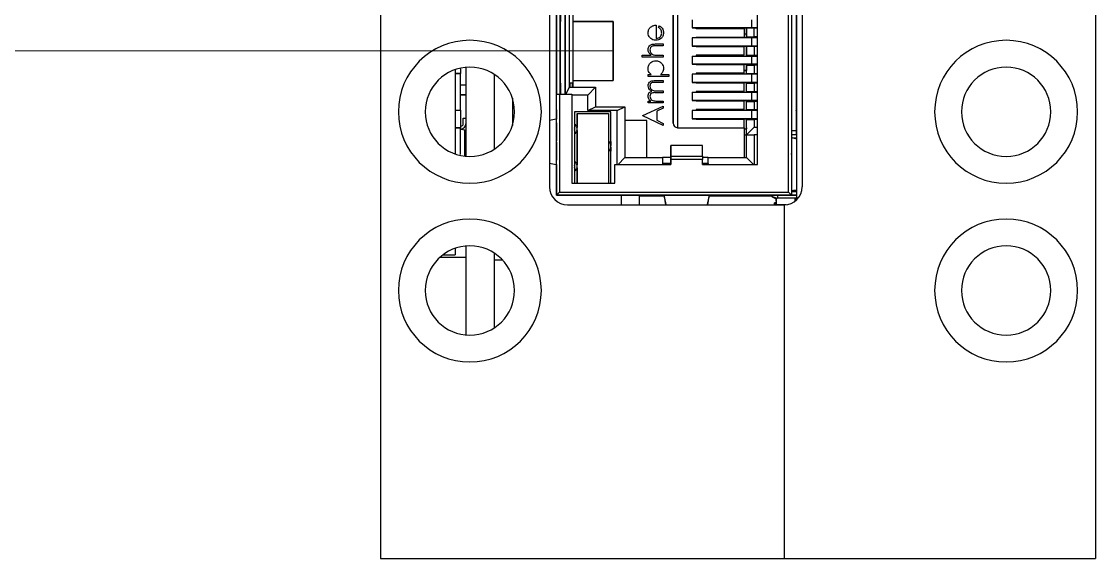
# Model space of a CAD drawing. Header units: millimetres. Extents: x 30 to 188, y 44 to 252.
# Drawn here: x 127.5 to 187.6, y 116.5 to 146.5 of the extents above; entities that cross this region are included whole.
import ezdxf

# ---------------------------------------------------------------- set-up
doc = ezdxf.new("R2010")
doc.units = ezdxf.units.MM

msp = doc.modelspace()

# ---------------------------------------------------------------- linework, layer by layer
at = {"color": 7, "linetype": 'Continuous', "lineweight": 25}
for p, q in [((147.596, 236.456), (147.596, 116.456)), ((187.596, 236.456), (187.596, 116.456)), ((170.414, 136.96), (170.414, 184.509)), ((170.592, 184.687), (170.592, 136.783)), ((170.886, 136.535), (170.886, 184.873)), ((157.056, 184.156), (157.056, 137.251)), ((171.188, 184.156), (171.188, 137.251)), ((168.687, 138.51), (168.687, 151.464)), ((157.434, 141.05), (157.434, 151.134)), ((164.216, 149.152), (164.216, 140.567)), ((170.846, 149.303), (170.846, 140.415)), ((163.962, 140.821), (163.962, 148.898)), ((163.962, 148.898), (163.962, 140.821)), ((157.434, 147.536), (157.434, 142.438)), ((157.638, 147.536), (157.638, 142.438)), ((157.663, 142.438), (157.663, 147.536)), ((157.663, 147.536), (157.663, 146.511)), ((157.917, 147.536), (157.917, 142.438)), ((157.942, 142.438), (157.942, 147.324)), ((158.146, 146.892), (158.146, 142.828)), ((158.374, 142.828), (158.374, 146.892)), ((165.023, 146.61), (165.023, 146.153)), ((168.378, 146.153), (168.378, 146.61)), ((168.687, 146.129), (168.687, 146.662)), ((157.663, 143.209), (157.663, 146.511)), ((157.663, 146.511), (157.663, 146.511)), ((160.609, 146.511), (158.374, 146.511)), ((158.374, 146.511), (160.609, 146.511)), ((160.609, 146.511), (160.609, 146.511)), ((160.609, 143.209), (160.609, 146.511)), ((160.609, 146.511), (160.609, 143.209)), ((162.607, 146.071), (162.607, 146.071)), ((163.019, 146.307), (163.019, 145.559)), ((163.151, 146.171), (163.199, 146.263)), ((165.023, 146.153), (165.258, 146.153)), ((165.023, 146.153), (168.378, 146.153)), ((168.687, 146.153), (165.081, 146.153)), ((165.258, 146.104), (165.258, 146.153)), ((167.95, 146.104), (165.258, 146.104)), ((166.397, 146.104), (166.397, 146.153)), ((167.775, 146.104), (167.775, 146.153)), ((167.95, 146.104), (167.95, 145.622)), ((168.077, 146.153), (168.077, 146.103)), ((168.077, 146.103), (168.077, 146.153)), ((168.077, 146.129), (168.077, 146.153)), ((168.077, 145.592), (168.077, 146.153)), ((168.077, 146.129), (168.077, 145.646)), ((168.509, 146.129), (168.077, 146.129)), ((168.077, 146.129), (168.077, 146.129)), ((168.077, 146.103), (168.077, 146.103)), ((168.378, 146.153), (168.687, 146.153)), ((168.509, 145.646), (168.509, 146.129)), ((168.687, 146.129), (168.509, 146.129)), ((168.687, 145.646), (168.687, 146.129)), ((170.846, 146.153), (170.886, 146.153)), ((170.846, 146.153), (170.886, 146.153)), ((165.023, 145.592), (165.023, 145.132)), ((168.378, 145.592), (165.023, 145.592)), ((165.258, 145.622), (167.95, 145.622)), ((165.258, 145.592), (165.258, 145.622)), ((167.95, 145.622), (165.258, 145.622)), ((166.397, 145.592), (166.397, 145.622)), ((167.673, 145.622), (167.673, 145.592)), ((167.814, 145.622), (167.814, 145.592)), ((168.077, 145.8), (167.95, 145.8)), ((167.95, 145.622), (167.95, 145.622)), ((168.077, 145.8), (168.077, 145.592)), ((168.077, 145.646), (168.664, 145.646)), ((168.077, 145.646), (168.077, 145.646)), ((168.077, 145.646), (168.509, 145.646)), ((168.077, 145.592), (168.077, 145.646)), ((168.378, 145.132), (168.378, 145.592)), ((168.691, 145.592), (168.378, 145.592)), ((168.687, 145.646), (168.509, 145.646)), ((168.664, 145.646), (168.687, 145.646)), ((168.687, 145.113), (168.687, 145.646)), ((170.846, 145.592), (170.886, 145.592)), ((162.597, 145.081), (162.597, 145.081)), ((162.988, 145.251), (163.415, 145.251)), ((163.415, 145.149), (163.022, 145.149)), ((163.415, 145.251), (163.415, 145.149)), ((165.023, 145.132), (165.258, 145.132)), ((165.023, 145.132), (168.378, 145.132)), ((168.687, 145.132), (165.081, 145.132)), ((165.258, 145.088), (165.258, 145.132)), ((167.95, 145.088), (165.258, 145.088)), ((166.397, 145.088), (166.397, 145.132)), ((167.673, 145.132), (167.673, 145.088)), ((167.814, 145.132), (167.814, 145.088)), ((167.95, 144.631), (167.95, 145.088)), ((168.077, 145.132), (168.077, 144.578)), ((168.077, 145.113), (168.077, 145.132)), ((168.077, 144.578), (168.077, 145.132)), ((168.077, 144.605), (168.077, 145.113)), ((168.509, 145.113), (168.077, 145.113)), ((168.077, 145.113), (168.077, 145.113)), ((168.378, 145.132), (168.687, 145.132)), ((168.509, 145.113), (168.509, 144.605)), ((168.687, 145.113), (168.509, 145.113)), ((168.687, 144.605), (168.687, 145.113)), ((170.846, 145.132), (170.886, 145.132)), ((170.846, 145.132), (170.886, 145.132)), ((170.886, 144.961), (170.846, 144.961)), ((162.243, 144.519), (162.243, 144.621)), ((162.243, 144.621), (162.738, 144.621)), ((163.415, 144.519), (162.243, 144.519)), ((163.113, 144.621), (163.415, 144.621)), ((163.415, 144.621), (163.415, 144.519)), ((165.023, 144.578), (165.023, 144.121)), ((165.023, 144.578), (168.378, 144.578)), ((167.95, 144.631), (165.258, 144.631)), ((165.258, 144.631), (165.258, 144.578)), ((165.258, 144.631), (167.95, 144.631)), ((166.397, 144.578), (166.397, 144.631)), ((167.673, 144.631), (167.673, 144.578)), ((167.814, 144.631), (167.814, 144.578)), ((167.95, 144.631), (167.95, 144.631)), ((168.509, 144.605), (168.077, 144.605)), ((168.585, 144.605), (168.077, 144.605)), ((168.077, 144.605), (168.077, 144.605)), ((168.077, 144.605), (168.664, 144.605)), ((168.077, 144.605), (168.077, 144.605)), ((168.077, 144.605), (168.077, 144.578)), ((168.077, 144.578), (168.077, 144.605)), ((168.077, 144.605), (168.077, 144.578)), ((168.378, 144.121), (168.378, 144.578)), ((168.378, 144.578), (168.691, 144.578)), ((168.687, 144.605), (168.509, 144.605)), ((168.585, 144.605), (168.687, 144.605)), ((168.664, 144.605), (168.687, 144.605)), ((168.687, 144.071), (168.687, 144.605)), ((170.846, 144.578), (170.886, 144.578)), ((151.776, 143.818), (151.776, 139.094)), ((152.076, 143.606), (151.776, 143.606)), ((151.776, 143.606), (152.076, 143.606)), ((152.076, 143.867), (152.076, 143.606)), ((152.076, 141.556), (152.076, 143.606)), ((152.376, 143.946), (152.376, 138.966)), ((162.608, 144.067), (162.608, 144.067)), ((165.023, 144.121), (165.258, 144.121)), ((165.023, 144.121), (168.378, 144.121)), ((168.687, 144.121), (165.081, 144.121)), ((165.258, 144.121), (165.258, 144.098)), ((165.258, 144.098), (167.95, 144.098)), ((167.95, 143.615), (165.258, 143.615)), ((165.258, 143.615), (165.258, 143.56)), ((165.258, 143.615), (167.95, 143.615)), ((166.397, 144.098), (166.397, 144.121)), ((166.397, 143.56), (166.397, 143.615)), ((167.673, 144.121), (167.673, 144.098)), ((167.775, 143.56), (167.775, 143.615)), ((167.814, 144.121), (167.814, 144.098)), ((167.95, 143.615), (167.95, 144.098)), ((167.95, 143.768), (168.077, 143.768)), ((168.077, 143.768), (167.95, 143.768)), ((167.95, 143.615), (167.95, 143.615)), ((168.077, 144.121), (168.077, 144.071)), ((168.077, 144.071), (168.077, 144.121)), ((168.077, 144.121), (168.077, 143.768)), ((168.077, 144.121), (168.077, 144.071)), ((168.077, 143.56), (168.077, 144.121)), ((168.077, 143.589), (168.077, 144.071)), ((168.077, 144.071), (168.509, 144.071)), ((168.077, 144.071), (168.077, 144.071)), ((168.077, 144.071), (168.077, 144.071)), ((168.077, 143.768), (168.077, 143.768)), ((168.378, 144.121), (168.687, 144.121)), ((168.509, 144.071), (168.509, 143.589)), ((168.687, 144.071), (168.509, 144.071)), ((168.687, 143.589), (168.687, 144.071)), ((170.846, 144.121), (170.886, 144.121)), ((170.846, 144.121), (170.886, 144.121)), ((153.976, 139.371), (153.976, 143.54)), ((157.663, 142.438), (157.663, 143.209)), ((157.663, 143.209), (157.663, 143.209)), ((157.663, 142.438), (157.663, 143.056)), ((157.663, 143.056), (157.663, 143.056)), ((157.663, 143.056), (157.663, 142.438)), ((158.338, 143.056), (158.196, 143.056)), ((158.196, 143.056), (158.196, 142.828)), ((158.338, 143.056), (158.196, 143.056)), ((158.338, 142.828), (158.338, 143.056)), ((158.374, 143.209), (160.609, 143.209)), ((162.58, 143.434), (162.58, 143.537)), ((162.58, 143.537), (162.734, 143.537)), ((163.723, 143.434), (162.58, 143.434)), ((163.415, 143.097), (162.962, 143.097)), ((162.963, 143.2), (163.415, 143.2)), ((163.264, 143.537), (163.723, 143.537)), ((163.415, 143.2), (163.415, 143.097)), ((163.723, 143.537), (163.723, 143.434)), ((165.023, 143.56), (165.023, 143.1)), ((168.378, 143.56), (165.023, 143.56)), ((165.023, 143.1), (165.258, 143.1)), ((165.023, 143.1), (168.378, 143.1)), ((168.687, 143.1), (165.081, 143.1)), ((165.258, 143.1), (165.258, 143.082)), ((165.258, 143.082), (167.95, 143.082)), ((166.397, 143.082), (166.397, 143.1)), ((167.775, 143.082), (167.775, 143.1)), ((167.95, 142.599), (167.95, 143.082)), ((168.077, 143.589), (168.664, 143.589)), ((168.077, 143.589), (168.077, 143.589)), ((168.509, 143.589), (168.077, 143.589)), ((168.077, 143.589), (168.077, 143.56)), ((168.077, 143.1), (168.077, 143.055)), ((168.077, 142.546), (168.077, 143.1)), ((168.077, 142.573), (168.077, 143.055)), ((168.077, 143.055), (168.509, 143.055)), ((168.077, 143.055), (168.077, 143.055)), ((168.378, 143.1), (168.378, 143.56)), ((168.691, 143.56), (168.378, 143.56)), ((168.378, 143.1), (168.687, 143.1)), ((168.687, 143.589), (168.509, 143.589)), ((168.509, 143.055), (168.509, 142.573)), ((168.687, 143.055), (168.509, 143.055)), ((168.664, 143.589), (168.687, 143.589)), ((168.687, 143.055), (168.687, 143.589)), ((168.687, 142.573), (168.687, 143.055)), ((170.886, 143.581), (170.846, 143.581)), ((170.846, 143.56), (170.886, 143.56)), ((170.846, 143.1), (170.886, 143.1)), ((170.846, 143.1), (170.886, 143.1)), ((152.376, 142.956), (152.096, 142.956)), ((152.096, 142.406), (152.376, 142.406)), ((152.326, 142.406), (152.096, 142.406)), ((152.376, 142.406), (152.326, 142.406)), ((157.434, 136.783), (157.434, 142.438)), ((157.434, 142.438), (157.612, 142.438)), ((157.612, 142.438), (157.612, 136.96)), ((157.612, 142.438), (158.298, 142.438)), ((158.146, 142.828), (157.962, 142.438)), ((158.146, 142.828), (159.619, 142.828)), ((158.298, 142.438), (158.298, 137.468)), ((159.187, 142.396), (158.298, 142.396)), ((159.619, 142.828), (159.187, 142.396)), ((159.187, 141.532), (159.187, 142.396)), ((159.619, 142.828), (159.619, 141.736)), ((163.415, 142.526), (162.99, 142.526)), ((163.09, 142.628), (163.415, 142.628)), ((163.415, 142.628), (163.415, 142.526)), ((165.023, 142.546), (165.023, 142.089)), ((165.023, 142.546), (168.378, 142.546)), ((167.95, 142.599), (165.258, 142.599)), ((165.258, 142.599), (165.258, 142.546)), ((165.258, 142.599), (167.95, 142.599)), ((166.397, 142.546), (166.397, 142.599)), ((167.775, 142.546), (167.775, 142.599)), ((167.95, 142.599), (167.95, 142.599)), ((168.509, 142.573), (168.077, 142.573)), ((168.585, 142.573), (168.077, 142.573)), ((168.077, 142.573), (168.077, 142.573)), ((168.077, 142.573), (168.664, 142.573)), ((168.077, 142.573), (168.077, 142.573)), ((168.077, 142.573), (168.077, 142.546)), ((168.077, 142.546), (168.077, 142.573)), ((168.077, 142.573), (168.077, 142.546)), ((168.378, 142.089), (168.378, 142.546)), ((168.378, 142.546), (168.691, 142.546)), ((168.687, 142.573), (168.509, 142.573)), ((168.585, 142.573), (168.687, 142.573)), ((168.664, 142.573), (168.687, 142.573)), ((168.687, 142.039), (168.687, 142.573)), ((170.846, 142.906), (170.886, 142.906)), ((170.846, 142.906), (170.886, 142.906)), ((170.846, 142.781), (170.886, 142.781)), ((170.846, 142.606), (170.886, 142.606)), ((170.846, 142.546), (170.886, 142.546)), ((162.58, 141.954), (162.58, 142.057)), ((162.58, 142.057), (162.725, 142.057)), ((163.415, 141.954), (162.58, 141.954)), ((163.064, 142.057), (163.415, 142.057)), ((163.415, 142.057), (163.415, 141.954)), ((165.023, 142.089), (165.258, 142.089)), ((165.023, 142.089), (168.378, 142.089)), ((168.687, 142.089), (165.081, 142.089)), ((165.258, 142.089), (165.258, 142.066)), ((165.258, 142.066), (167.95, 142.066)), ((166.397, 142.066), (166.397, 142.089)), ((167.775, 142.066), (167.775, 142.089)), ((167.95, 141.583), (167.95, 142.066)), ((168.077, 142.089), (168.077, 142.039)), ((168.077, 142.039), (168.077, 142.089)), ((168.077, 142.089), (168.077, 142.039)), ((168.077, 141.528), (168.077, 142.089)), ((168.077, 141.557), (168.077, 142.039)), ((168.077, 142.039), (168.509, 142.039)), ((168.077, 142.039), (168.077, 142.039)), ((168.077, 142.039), (168.077, 142.039)), ((168.378, 142.089), (168.687, 142.089)), ((168.509, 142.039), (168.509, 141.557)), ((168.687, 142.039), (168.509, 142.039)), ((168.687, 141.557), (168.687, 142.039)), ((170.846, 142.089), (170.886, 142.089)), ((170.846, 142.089), (170.886, 142.089)), ((151.776, 141.556), (152.076, 141.556)), ((152.076, 141.556), (152.076, 140.556)), ((157.434, 141.05), (157.434, 141.558)), ((157.434, 141.558), (157.434, 141.05)), ((160.482, 141.456), (158.45, 141.456)), ((158.45, 141.456), (158.45, 137.468)), ((160.482, 141.456), (158.45, 141.456)), ((158.59, 141.367), (158.59, 140.578)), ((158.59, 141.367), (158.59, 141.367)), ((158.59, 141.367), (160.343, 141.367)), ((159.187, 141.532), (159.619, 141.736)), ((160.838, 141.532), (159.187, 141.532)), ((159.619, 141.736), (161.27, 141.736)), ((160.482, 137.468), (160.482, 141.456)), ((160.482, 139.79), (160.482, 141.456)), ((160.482, 141.456), (160.482, 141.456)), ((160.838, 141.532), (161.27, 141.736)), ((160.838, 138.51), (160.838, 141.532)), ((161.27, 141.736), (161.27, 138.891)), ((162.272, 141.251), (163.415, 141.778)), ((162.272, 141.236), (162.272, 141.251)), ((163.415, 140.694), (162.272, 141.236)), ((163.415, 141.667), (163.049, 141.498)), ((163.049, 141.498), (163.049, 140.98)), ((163.415, 141.778), (163.415, 141.667)), ((165.023, 141.528), (165.023, 141.068)), ((168.378, 141.528), (165.023, 141.528)), ((167.95, 141.583), (165.258, 141.583)), ((165.258, 141.583), (165.258, 141.528)), ((165.258, 141.583), (167.95, 141.583)), ((166.397, 141.528), (166.397, 141.583)), ((167.775, 141.528), (167.775, 141.583)), ((167.95, 141.583), (167.95, 141.583)), ((168.509, 141.557), (168.077, 141.557)), ((168.077, 141.557), (168.664, 141.557)), ((168.077, 141.557), (168.077, 141.557)), ((168.077, 141.557), (168.077, 141.528)), ((168.378, 141.068), (168.378, 141.528)), ((168.691, 141.528), (168.378, 141.528)), ((168.687, 141.557), (168.509, 141.557)), ((168.664, 141.557), (168.687, 141.557)), ((168.687, 141.023), (168.687, 141.557)), ((170.886, 141.556), (170.846, 141.556)), ((170.846, 141.528), (170.886, 141.528)), ((170.871, 141.556), (170.871, 141.528)), ((152.226, 140.782), (152.226, 141.106)), ((152.226, 141.106), (152.376, 141.106)), ((157.434, 138.51), (157.434, 141.05)), ((157.434, 138.553), (157.434, 141.006)), ((162.489, 140.974), (161.27, 140.974)), ((162.489, 138.891), (162.489, 140.974)), ((163.049, 140.98), (163.415, 140.806)), ((163.415, 140.806), (163.415, 140.694)), ((163.962, 140.821), (163.962, 140.821)), ((165.023, 141.068), (165.258, 141.068)), ((165.023, 141.068), (168.378, 141.068)), ((168.687, 141.068), (165.081, 141.068)), ((165.258, 141.068), (165.258, 141.05)), ((165.258, 141.05), (167.95, 141.05)), ((166.397, 141.05), (166.397, 141.068)), ((167.775, 141.05), (167.775, 141.068)), ((167.95, 140.567), (167.95, 141.05)), ((168.077, 141.068), (168.077, 141.023)), ((168.077, 140.593), (168.077, 141.068)), ((168.077, 141.023), (168.509, 141.023)), ((168.077, 140.161), (168.077, 141.023)), ((168.077, 141.023), (168.077, 141.023)), ((168.077, 140.161), (168.509, 140.593)), ((168.077, 140.507), (168.077, 140.593)), ((168.378, 141.068), (168.687, 141.068)), ((168.509, 141.023), (168.509, 140.593)), ((168.687, 141.023), (168.509, 141.023)), ((168.509, 140.593), (168.687, 140.593)), ((168.687, 140.593), (168.687, 141.023)), ((168.687, 140.161), (168.687, 140.593)), ((170.846, 141.068), (170.886, 141.068)), ((170.846, 141.068), (170.886, 141.068)), ((170.846, 140.631), (170.886, 140.631)), ((170.846, 140.631), (170.886, 140.631)), ((152.076, 140.556), (151.776, 140.556)), ((151.776, 140.556), (152.076, 140.556)), ((152.076, 139.061), (152.076, 140.556)), ((152.096, 140.507), (152.101, 140.507)), ((152.293, 140.425), (152.096, 140.46)), ((158.571, 140.355), (158.571, 140.355)), ((158.59, 140.404), (158.59, 138.495)), ((164.216, 140.567), (164.216, 140.567)), ((164.216, 140.567), (167.95, 140.567)), ((164.216, 140.567), (167.95, 140.567)), ((167.95, 140.567), (167.95, 140.567)), ((167.95, 140.567), (167.95, 138.891)), ((167.95, 140.16), (168.077, 140.16)), ((168.077, 140.161), (168.077, 140.567)), ((168.077, 140.567), (168.077, 140.567)), ((168.077, 140.567), (168.077, 140.507)), ((168.077, 138.891), (168.077, 140.161)), ((168.077, 140.161), (168.509, 140.161)), ((168.077, 138.891), (168.077, 140.161)), ((168.509, 140.161), (168.509, 138.51)), ((168.687, 140.161), (168.509, 140.161)), ((168.687, 138.51), (168.687, 140.161)), ((170.846, 140.161), (170.592, 140.161)), ((170.846, 140.161), (170.592, 140.161)), ((170.684, 139.999), (170.886, 139.999)), ((170.684, 139.999), (170.886, 139.999)), ((170.846, 140.507), (170.886, 140.507)), ((170.846, 140.415), (170.846, 140.161)), ((170.846, 140.161), (170.846, 140.161)), ((160.362, 139.662), (160.362, 139.662)), ((160.482, 139.462), (160.482, 139.589)), ((163.835, 139.563), (163.835, 139.361)), ((163.835, 138.964), (163.835, 139.563)), ((165.613, 139.563), (163.835, 139.563)), ((165.613, 138.964), (165.613, 139.563)), ((170.886, 139.971), (170.871, 139.971)), ((170.871, 139.97), (170.886, 139.97)), ((160.482, 137.468), (160.482, 139.262)), ((160.482, 139.262), (160.482, 139.262)), ((161.27, 138.891), (160.889, 138.51)), ((161.27, 138.891), (163.378, 138.891)), ((163.378, 138.891), (163.378, 138.51)), ((163.835, 138.891), (163.378, 138.891)), ((163.835, 139.361), (163.835, 138.764)), ((163.835, 138.787), (163.835, 138.964)), ((163.835, 138.964), (165.613, 138.964)), ((165.613, 138.964), (165.613, 138.787)), ((165.918, 138.891), (165.613, 138.891)), ((165.918, 138.561), (165.918, 138.891)), ((165.918, 138.891), (165.918, 138.891)), ((165.918, 138.51), (165.918, 138.891)), ((165.918, 138.891), (168.077, 138.891)), ((168.077, 138.891), (168.458, 138.51)), ((170.592, 139.061), (170.592, 139.119)), ((157.434, 138.51), (157.434, 138.027)), ((157.434, 138.027), (157.434, 138.51)), ((157.434, 138.434), (157.434, 138.51)), ((157.434, 138.434), (157.434, 136.783)), ((158.571, 138.272), (158.571, 138.272)), ((158.59, 138.321), (158.59, 137.468)), ((160.711, 137.468), (160.711, 138.51)), ((160.711, 138.51), (163.835, 138.51)), ((160.711, 137.468), (160.711, 138.51)), ((160.711, 138.51), (160.711, 138.51)), ((163.835, 138.561), (163.378, 138.561)), ((163.835, 138.51), (163.835, 138.787)), ((165.613, 138.787), (163.835, 138.787)), ((163.835, 138.764), (163.835, 138.51)), ((165.613, 138.51), (165.613, 138.787)), ((165.918, 138.561), (165.613, 138.561)), ((165.613, 138.51), (168.687, 138.51)), ((165.918, 138.561), (165.918, 138.51)), ((170.592, 138.51), (170.592, 138.51)), ((158.298, 137.468), (160.711, 137.468)), ((170.701, 137.049), (170.592, 137.025)), ((170.701, 137.049), (170.701, 137.049)), ((170.701, 137.049), (170.871, 137.049)), ((170.786, 136.986), (170.786, 137.048)), ((170.886, 137.049), (170.871, 137.049)), ((157.612, 136.96), (157.434, 136.783)), ((170.592, 136.783), (157.434, 136.783)), ((157.434, 136.783), (157.434, 136.783)), ((157.434, 136.783), (157.612, 136.783)), ((157.612, 136.96), (170.414, 136.96)), ((163.454, 136.783), (157.612, 136.783)), ((157.638, 136.783), (157.663, 136.783)), ((157.638, 136.783), (157.638, 136.783)), ((163.454, 136.783), (157.638, 136.783)), ((157.663, 136.783), (157.663, 136.783)), ((158.298, 136.783), (163.454, 136.783)), ((162.076, 136.783), (162.076, 136.251)), ((163.46, 136.75), (162.076, 136.75)), ((163.46, 136.75), (162.076, 136.75)), ((162.076, 136.75), (163.454, 136.75)), ((163.454, 136.783), (163.073, 136.783)), ((163.073, 136.783), (163.454, 136.783)), ((163.073, 136.75), (163.46, 136.75)), ((163.454, 136.75), (163.073, 136.75)), ((165.994, 136.783), (163.454, 136.783)), ((163.498, 136.783), (165.95, 136.783)), ((165.95, 136.783), (163.498, 136.783)), ((169.487, 136.75), (165.988, 136.75)), ((165.988, 136.75), (166.578, 136.75)), ((169.487, 136.75), (165.988, 136.75)), ((165.994, 136.783), (166.578, 136.783)), ((166.578, 136.783), (165.994, 136.783)), ((165.994, 136.783), (169.753, 136.783)), ((169.601, 136.783), (165.994, 136.783)), ((169.601, 136.783), (165.994, 136.783)), ((166.578, 136.75), (165.994, 136.75)), ((165.994, 136.75), (169.487, 136.75)), ((169.487, 136.75), (169.449, 136.75)), ((169.601, 136.783), (169.601, 136.783)), ((169.726, 136.556), (169.726, 136.481)), ((169.736, 136.556), (169.726, 136.556)), ((169.726, 136.556), (169.726, 136.481)), ((169.726, 136.556), (169.726, 136.556)), ((169.726, 136.481), (169.726, 136.481)), ((169.736, 136.481), (169.726, 136.481)), ((169.726, 136.481), (169.726, 136.481)), ((169.726, 136.481), (169.726, 136.481)), ((169.726, 136.481), (169.726, 136.456)), ((169.736, 136.481), (169.726, 136.481)), ((169.726, 136.481), (169.726, 136.456)), ((169.726, 136.481), (169.726, 136.481)), ((169.726, 136.456), (169.726, 136.256)), ((169.726, 136.456), (169.726, 136.456)), ((169.726, 136.456), (169.726, 136.256)), ((169.736, 136.456), (169.726, 136.456)), ((169.736, 136.641), (169.736, 136.456)), ((169.736, 136.456), (169.736, 136.641)), ((169.753, 136.783), (170.592, 136.783)), ((169.753, 136.783), (169.753, 136.783)), ((169.83, 136.783), (170.886, 136.783)), ((169.83, 136.633), (170.886, 136.633)), ((170.592, 136.783), (170.414, 136.96)), ((170.886, 136.986), (170.592, 136.986)), ((170.592, 136.783), (170.592, 136.783)), ((170.886, 136.783), (170.592, 136.783)), ((170.592, 136.783), (170.886, 136.783)), ((170.592, 136.783), (170.592, 136.783)), ((170.786, 136.45), (170.786, 136.633)), ((170.786, 136.631), (170.836, 136.631)), ((170.836, 136.631), (170.836, 136.489)), ((158.056, 136.251), (170.188, 136.251)), ((169.636, 136.281), (169.636, 136.356)), ((169.636, 136.356), (169.636, 136.281)), ((169.636, 136.356), (169.636, 136.356)), ((169.726, 136.356), (169.636, 136.356)), ((169.636, 136.281), (169.636, 136.281)), ((169.726, 136.281), (169.636, 136.281)), ((169.636, 136.281), (169.636, 136.281)), ((169.636, 136.281), (169.636, 136.281)), ((169.636, 136.256), (169.636, 136.281)), ((169.636, 136.281), (169.636, 136.256)), ((169.636, 136.281), (169.636, 136.281)), ((169.726, 136.281), (169.636, 136.281)), ((169.636, 136.251), (169.636, 136.256)), ((169.636, 136.256), (169.636, 136.251)), ((169.636, 136.256), (169.636, 136.256)), ((170.282, 136.256), (169.636, 136.256)), ((170.188, 116.456), (170.188, 136.251)), ((170.188, 136.251), (170.188, 136.251)), ((151.096, 133.456), (151.776, 133.456)), ((151.096, 133.456), (151.776, 133.456)), ((151.776, 133.818), (151.776, 133.456)), ((151.776, 133.456), (151.776, 133.456)), ((152.376, 133.946), (152.376, 128.966)), ((153.976, 129.371), (153.976, 133.54)), ((152.376, 133.306), (150.914, 133.306)), ((152.376, 133.306), (152.376, 128.966)), ((154.429, 133.156), (153.976, 133.156)), ((147.596, 116.456), (170.188, 116.456)), ((170.188, 116.456), (187.596, 116.456))]:
    msp.add_line(p, q, dxfattribs=at)
at = {"color": 8, "linetype": 'Continuous', "lineweight": 25}
for p, q in [((168.664, 146.129), (168.664, 146.153)), ((168.664, 145.592), (168.664, 145.646)), ((168.664, 145.113), (168.664, 145.132)), ((168.664, 144.605), (168.664, 144.578)), ((168.664, 144.121), (168.664, 144.071)), ((168.664, 143.589), (168.664, 143.56)), ((168.664, 143.1), (168.664, 143.055)), ((168.664, 142.573), (168.664, 142.546)), ((154.976, 142.221), (154.976, 140.691)), ((168.664, 142.089), (168.664, 142.039)), ((168.664, 141.557), (168.664, 141.528)), ((170.856, 141.528), (170.856, 141.556)), ((168.664, 141.068), (168.664, 141.023)), ((152.293, 140.425), (152.293, 139.017)), ((170.592, 140.415), (170.846, 140.415)), ((170.871, 139.971), (170.871, 139.999)), ((161.076, 136.251), (161.076, 136.783)), ((169.83, 136.633), (169.83, 136.783))]:
    msp.add_line(p, q, dxfattribs=at)
at = {"color": 7, "linetype": 'Continuous', "lineweight": 18}
msp.add_line((160.609, 144.86), (30.388, 144.86), dxfattribs=at)
at = {"color": 7, "linetype": 'Continuous', "lineweight": 25, "flags": 128}
for points in [[(158.59, 137.456), (158.59, 137.79), (158.59, 138.198), (158.59, 138.661), (158.59, 139.158), (158.59, 139.666), (158.59, 140.162), (158.59, 140.625), (158.59, 141.033), (158.59, 141.367)], [(160.343, 141.367), (160.343, 141.033), (160.343, 140.625), (160.343, 140.162), (160.343, 139.666), (160.343, 139.158), (160.343, 138.661), (160.343, 138.198), (160.343, 137.79), (160.343, 137.456)], [(157.434, 140.839), (157.434, 140.803), (157.434, 140.734), (157.434, 140.635), (157.434, 140.509), (157.434, 140.36), (157.434, 140.193), (157.434, 140.014), (157.434, 139.829)], [(157.434, 139.756), (157.434, 139.571), (157.434, 139.392), (157.434, 139.225), (157.434, 139.076), (157.434, 138.95), (157.434, 138.851), (157.434, 138.782), (157.434, 138.746)], [(160.362, 139.662), (160.352, 139.64), (160.343, 139.613)], [(170.871, 139.97), (170.871, 139.789), (170.871, 139.505), (170.871, 139.141), (170.871, 138.726), (170.871, 138.294), (170.871, 137.879), (170.871, 137.514), (170.871, 137.23), (170.871, 137.049)], [(157.663, 136.783), (157.675, 136.783), (157.711, 136.783), (157.77, 136.783), (157.849, 136.783), (157.945, 136.783), (158.055, 136.783), (158.174, 136.783), (158.298, 136.783)], [(163.8, 136.783), (163.833, 136.783), (163.896, 136.783), (163.987, 136.783), (164.102, 136.783), (164.239, 136.783), (164.391, 136.783), (164.555, 136.783), (164.724, 136.783)], [(164.927, 136.783), (165.097, 136.783), (165.26, 136.783), (165.413, 136.783), (165.549, 136.783), (165.665, 136.783), (165.755, 136.783), (165.818, 136.783), (165.852, 136.783)], [(169.449, 136.783), (169.478, 136.783), (169.56, 136.783), (169.684, 136.783), (169.83, 136.783)]]:
    msp.add_lwpolyline(points, dxfattribs=at)
at = {"color": 7, "linetype": 'Continuous', "lineweight": 25}
for centre, radius, start, end in [((152.596, 141.456), 4, 90, 270), ((152.596, 141.456), 4, 270, 90), ((182.596, 141.456), 4, 90, 270), ((182.596, 141.456), 4, 270, 90), ((152.596, 141.456), 2.5, 90, 270), ((152.596, 141.456), 2.5, 270, 90), ((182.596, 141.456), 2.5, 90, 270), ((182.596, 141.456), 2.5, 270, 90), ((152.101, 140.782), 0.125, 270, 0), ((152.101, 140.782), 0.275, 270, 0), ((152.101, 140.782), 0.275, 270, 0), ((158.298, 140.491), 0.305, 16.59784, 60), ((164.216, 140.821), 0.254, 180, 270), ((164.216, 140.821), 0.254, 180, 270), ((152.276, 140.326), 0.1, 0, 79.9651), ((158.298, 140.491), 0.165, 337.38014, 22.61986), ((158.298, 140.491), 0.305, 300, 343.40216), ((158.298, 140.491), 0.305, 300, 333.43494), ((168.088, 147.905), 7.398, 268.92733, 270), ((160.635, 139.526), 0.305, 120, 163.40216), ((160.635, 139.526), 0.305, 196.59784, 240), ((160.635, 139.526), 0.305, 196.59784, 240), ((160.635, 139.526), 0.165, 157.38014, 202.61986), ((158.298, 138.408), 0.305, 16.59784, 60), ((158.298, 138.408), 0.165, 337.38014, 22.61986), ((158.298, 138.408), 0.305, 300, 343.40216), ((158.298, 138.408), 0.305, 300, 333.43494), ((158.056, 137.251), 1, 180, 270), ((170.188, 137.251), 1, 270, 0), ((169.83, 137.191), 0.559, 227.01411, 270), ((169.83, 137.158), 0.559, 227.01411, 260.35753), ((152.596, 131.456), 4, 90, 270), ((152.596, 131.456), 4, 270, 90), ((182.596, 131.456), 4, 90, 270), ((182.596, 131.456), 4, 270, 90), ((152.596, 131.456), 2.5, 90, 270), ((152.596, 131.456), 2.5, 270, 90), ((182.596, 131.456), 2.5, 90, 270), ((182.596, 131.456), 2.5, 270, 90)]:
    msp.add_arc(centre, radius, start, end, dxfattribs=at)
for centre, major_axis, start_param, end_param in [((168.238, 140.39), (12.497, 0), 2.615019, 2.67874), ((168.238, 139.17), (12.497, 0), 3.604445, 3.668166), ((164.105, 147.578), (0, 12.446), 2.620643, 2.713588), ((164.105, 147.545), (0, 12.446), 2.620643, 2.707794), ((165.343, 147.578), (0, 12.446), 3.569598, 3.662542), ((165.343, 147.545), (0, 12.446), 3.575391, 3.662542)]:
    msp.add_ellipse(centre, major_axis=major_axis, ratio=0.105104, start_param=start_param, end_param=end_param, dxfattribs=at)
for points, knots in [([(162.565, 145.879), (162.574, 145.953), (162.589, 146.086), (162.687, 146.176), (162.73, 146.216)], [0, 0, 0, 0, 0.558919, 1, 1, 1, 1]), ([(162.73, 146.216), (162.78, 146.245), (162.87, 146.299), (162.974, 146.304), (163.019, 146.307)], [0, 0, 0, 0, 0.558897, 1, 1, 1, 1]), ([(163.327, 145.864), (163.324, 145.898), (163.318, 145.967), (163.269, 146.085), (163.196, 146.139), (163.151, 146.171)], [0, 0, 0, 0, 0.280534, 0.560966, 1, 1, 1, 1]), ([(163.199, 146.263), (163.237, 146.239), (163.312, 146.193), (163.409, 146.061), (163.422, 145.947), (163.43, 145.877)], [0, 0, 0, 0, 0.280919, 0.5614069, 1, 1, 1, 1]), ([(162.721, 145.553), (162.67, 145.604), (162.58, 145.696), (162.57, 145.823), (162.565, 145.879)], [0, 0, 0, 0, 0.558577, 1, 1, 1, 1]), ([(162.721, 145.553), (162.67, 145.604), (162.58, 145.696), (162.57, 145.823), (162.565, 145.879)], [0, 0, 0, 0, 0.558577, 1, 1, 1, 1]), ([(163, 145.457), (162.943, 145.462), (162.842, 145.471), (162.758, 145.528), (162.721, 145.553)], [0, 0, 0, 0, 0.559427, 1, 1, 1, 1]), ([(163, 145.457), (162.943, 145.462), (162.842, 145.471), (162.758, 145.528), (162.721, 145.553)], [0, 0, 0, 0, 0.559427, 1, 1, 1, 1]), ([(163.43, 145.877), (163.424, 145.813), (163.413, 145.686), (163.291, 145.55), (163.148, 145.47), (163.049, 145.461), (163, 145.457)], [0, 0, 0, 0, 0.279885, 0.558859, 0.779462, 1, 1, 1, 1]), ([(163.019, 145.559), (163.065, 145.564), (163.155, 145.575), (163.257, 145.656), (163.318, 145.757), (163.324, 145.828), (163.327, 145.864)], [0, 0, 0, 0, 0.2799631, 0.5593589, 0.7795256, 1, 1, 1, 1]), ([(162.565, 144.939), (162.568, 144.977), (162.575, 145.051), (162.635, 145.15), (162.768, 145.25), (162.898, 145.251), (162.988, 145.251)], [0, 0, 0, 0, 0.18702, 0.373895, 0.560598, 1, 1, 1, 1]), ([(162.738, 144.621), (162.684, 144.67), (162.588, 144.756), (162.572, 144.883), (162.565, 144.939)], [0, 0, 0, 0, 0.559941, 1, 1, 1, 1]), ([(162.832, 145.137), (162.806, 145.128), (162.753, 145.111), (162.679, 145.038), (162.672, 144.965), (162.668, 144.921)], [0, 0, 0, 0, 0.281325, 0.561481, 1, 1, 1, 1]), ([(162.668, 144.921), (162.671, 144.885), (162.679, 144.812), (162.738, 144.728), (162.808, 144.666), (162.862, 144.647), (162.889, 144.637)], [0, 0, 0, 0, 0.2795516, 0.5593886, 0.7797101, 1, 1, 1, 1]), ([(163.022, 145.149), (162.986, 145.149), (162.923, 145.149), (162.86, 145.141), (162.832, 145.137)], [0, 0, 0, 0, 0.560281, 1, 1, 1, 1]), ([(163.022, 145.149), (162.986, 145.149), (162.923, 145.149), (162.86, 145.141), (162.832, 145.137)], [0, 0, 0, 0, 0.560281, 1, 1, 1, 1]), ([(162.565, 143.874), (162.572, 143.938), (162.587, 144.067), (162.703, 144.209), (162.844, 144.3), (162.945, 144.309), (162.995, 144.314)], [0, 0, 0, 0, 0.279627, 0.559432, 0.779703, 1, 1, 1, 1]), ([(162.889, 144.637), (162.931, 144.631), (163.005, 144.621), (163.08, 144.621), (163.113, 144.621)], [0, 0, 0, 0, 0.559645, 1, 1, 1, 1]), ([(162.995, 144.314), (163.059, 144.306), (163.188, 144.291), (163.329, 144.172), (163.417, 144.029), (163.425, 143.928), (163.43, 143.878)], [0, 0, 0, 0, 0.27954, 0.559273, 0.779559, 1, 1, 1, 1]), ([(162.734, 143.537), (162.68, 143.589), (162.581, 143.682), (162.57, 143.815), (162.565, 143.874)], [0, 0, 0, 0, 0.558418, 1, 1, 1, 1]), ([(163.43, 143.878), (163.42, 143.803), (163.402, 143.67), (163.306, 143.578), (163.264, 143.537)], [0, 0, 0, 0, 0.558466, 1, 1, 1, 1]), ([(162.565, 142.917), (162.568, 142.952), (162.575, 143.021), (162.633, 143.111), (162.76, 143.197), (162.879, 143.199), (162.963, 143.2)], [0, 0, 0, 0, 0.186885, 0.373579, 0.560268, 1, 1, 1, 1]), ([(162.962, 143.097), (162.891, 143.1), (162.802, 143.103), (162.718, 143.041), (162.677, 142.985), (162.672, 142.934), (162.668, 142.899)], [0, 0, 0, 0, 0.499445, 0.624933, 0.750561, 1, 1, 1, 1]), ([(162.962, 143.097), (162.892, 143.099), (162.804, 143.101), (162.726, 143.049), (162.714, 143.031), (162.711, 143.026)], [0, 0, 0, 0, 0.751483, 0.940297, 1, 1, 1, 1]), ([(162.767, 142.611), (162.736, 142.63), (162.675, 142.668), (162.589, 142.768), (162.574, 142.861), (162.565, 142.917)], [0, 0, 0, 0, 0.281263, 0.562094, 1, 1, 1, 1]), ([(162.565, 142.345), (162.569, 142.378), (162.575, 142.445), (162.637, 142.554), (162.717, 142.589), (162.767, 142.611)], [0, 0, 0, 0, 0.280809, 0.561507, 1, 1, 1, 1]), ([(162.668, 142.899), (162.67, 142.875), (162.673, 142.828), (162.705, 142.763), (162.75, 142.707), (162.87, 142.627), (162.992, 142.628), (163.09, 142.628)], [0, 0, 0, 0, 0.125317, 0.250662, 0.376086, 0.501515, 1, 1, 1, 1]), ([(162.99, 142.526), (162.915, 142.529), (162.821, 142.533), (162.727, 142.476), (162.68, 142.419), (162.673, 142.364), (162.668, 142.327)], [0, 0, 0, 0, 0.500537, 0.625897, 0.751368, 1, 1, 1, 1]), ([(162.99, 142.526), (162.916, 142.528), (162.824, 142.531), (162.735, 142.483), (162.72, 142.463), (162.716, 142.457)], [0, 0, 0, 0, 0.742401, 0.928335, 1, 1, 1, 1]), ([(162.607, 142.173), (162.594, 142.204), (162.57, 142.259), (162.566, 142.319), (162.565, 142.345)], [0, 0, 0, 0, 0.559743, 1, 1, 1, 1]), ([(162.607, 142.173), (162.594, 142.204), (162.57, 142.259), (162.566, 142.319), (162.565, 142.345)], [0, 0, 0, 0, 0.559743, 1, 1, 1, 1]), ([(162.725, 142.057), (162.7, 142.075), (162.655, 142.108), (162.622, 142.153), (162.607, 142.173)], [0, 0, 0, 0, 0.560148, 1, 1, 1, 1]), ([(162.668, 142.327), (162.672, 142.293), (162.68, 142.226), (162.741, 142.141), (162.866, 142.059), (162.982, 142.058), (163.064, 142.057)], [0, 0, 0, 0, 0.186544, 0.37335, 0.56013, 1, 1, 1, 1]), ([(158.59, 140.404), (158.59, 140.405), (158.59, 140.406), (158.59, 140.416), (158.59, 140.443), (158.59, 140.491), (158.59, 140.54), (158.59, 140.567), (158.59, 140.577), (158.59, 140.578), (158.59, 140.578)], [0, 0, 0, 0, 0.0629761, 0.1259988, 0.2513018, 0.5004545, 0.7492982, 0.8742136, 0.93724, 1, 1, 1, 1]), ([(170.592, 140.052), (170.617, 140.032), (170.677, 139.986), (170.767, 139.976), (170.82, 139.97)], [0, 0, 0, 0, 0.417573, 1, 1, 1, 1]), ([(160.482, 139.79), (160.482, 139.789), (160.482, 139.787), (160.482, 139.772), (160.482, 139.751), (160.482, 139.716), (160.482, 139.661), (160.482, 139.615), (160.482, 139.589)], [0, 0, 0, 0, 0.123782, 0.248626, 0.371967, 0.499146, 0.720614, 1, 1, 1, 1]), ([(160.482, 139.462), (160.482, 139.437), (160.482, 139.391), (160.482, 139.336), (160.482, 139.301), (160.482, 139.28), (160.482, 139.264), (160.482, 139.263), (160.482, 139.262)], [0, 0, 0, 0, 0.277593, 0.500757, 0.625143, 0.751259, 0.874808, 1, 1, 1, 1]), ([(170.82, 139.97), (170.828, 139.97), (170.845, 139.97), (170.862, 139.97), (170.871, 139.97)], [0, 0, 0, 0, 0.5144978, 1, 1, 1, 1]), ([(158.59, 138.321), (158.59, 138.322), (158.59, 138.323), (158.59, 138.333), (158.59, 138.36), (158.59, 138.408), (158.59, 138.457), (158.59, 138.484), (158.59, 138.494), (158.59, 138.495), (158.59, 138.495)], [0, 0, 0, 0, 0.0629761, 0.1259988, 0.2513018, 0.5004545, 0.7492982, 0.8742136, 0.93724, 1, 1, 1, 1]), ([(170.871, 137.049), (170.84, 137.049), (170.779, 137.049), (170.724, 137.046), (170.696, 137.045)], [0, 0, 0, 0, 0.500172, 1, 1, 1, 1]), ([(170.871, 137.049), (170.857, 137.049), (170.827, 137.049), (170.763, 137.049), (170.727, 137.049), (170.701, 137.049)], [0, 0, 0, 0, 0.191693, 0.412652, 1, 1, 1, 1])]:
    msp.add_open_spline(points, degree=3, knots=knots, dxfattribs=at)

doc.saveas('drawing.dxf')
